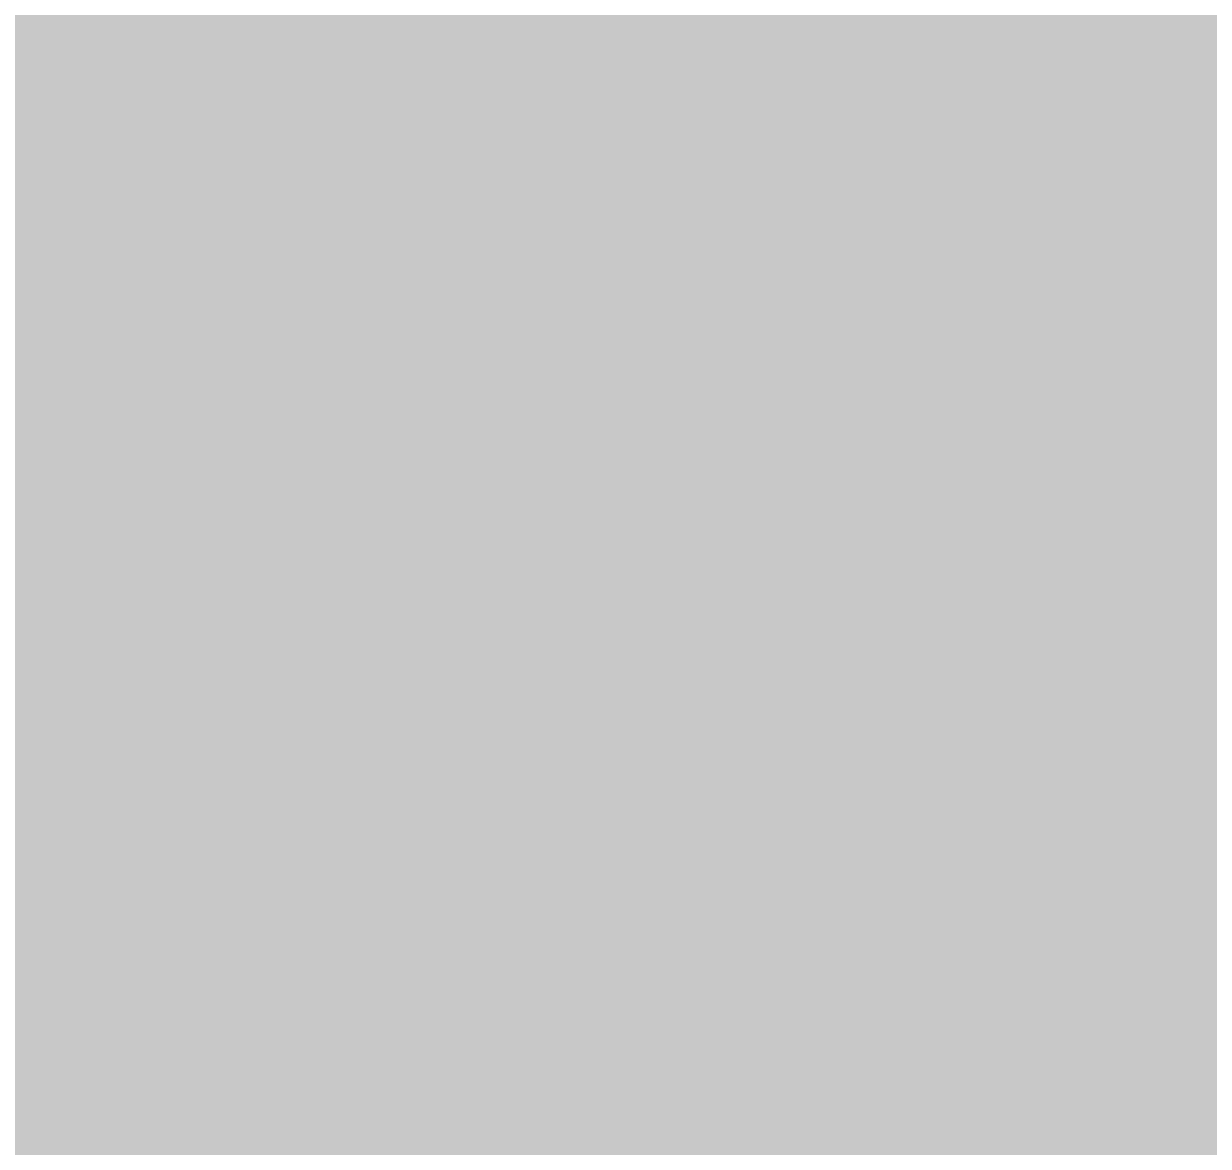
# Model space of a CAD drawing. Header units: inches. Extents: x 0.2 to 39.7, y 0.3 to 24.9.
# Drawn here: x 10.78507 to 10.82635, y 13.63495 to 13.67407 of the extents above; entities that cross this region are included whole.
import ezdxf

# ---------------------------------------------------------------- set-up
doc = ezdxf.new("R2010")
doc.units = ezdxf.units.IN
for name, color, linetype in [('Bottom Overlay', 54, 'Continuous'), ('Mechanical 4', 56, 'Continuous'), ('Top Solder', 216, 'Continuous')]:
    doc.layers.add(name, color=color, linetype=linetype)
doc.styles.add('Arial', font='', dxfattribs={"height": 0.2})
doc.styles.get('Arial').set_extended_font_data('Arial')

# ---------------------------------------------------------------- blocks, each defined once
blk = doc.blocks.new('LQFP100_16')
at = {"layer": 'Top Solder'}
h = blk.add_hatch(color=216, dxfattribs=at)
edge = h.paths.add_edge_path()
edge.add_arc((-7.150001, 3.000002), 0.175001, 270, 450)
edge.add_line((-7.150001, 3.175003), (-8.300001, 3.175003))
edge.add_arc((-8.300001, 3.000002), 0.175001, 90, 270)
edge.add_line((-8.300001, 2.825001), (-7.150001, 2.825001))
at = {"layer": 'Mechanical 4'}
blk.add_lwpolyline([(-7.000001, -6.999999, 0.2, 0.2, 0), (-7.000001, 7.000001, 0.2, 0.2, 0)], format="xyseb", dxfattribs=at)

msp = doc.modelspace()

# ---------------------------------------------------------------- block references
msp.add_blockref('LQFP100_16', (17.800003, 10.825))

# ---------------------------------------------------------------- texts
at = {"layer": 'Bottom Overlay', "style": 'Arial', "text_generation_flag": 2}
msp.add_text('SERIAL WIRE', height=1.00000054, rotation=270, dxfattribs=at).set_placement((10.799999, 7.6))

doc.saveas('drawing.dxf')
